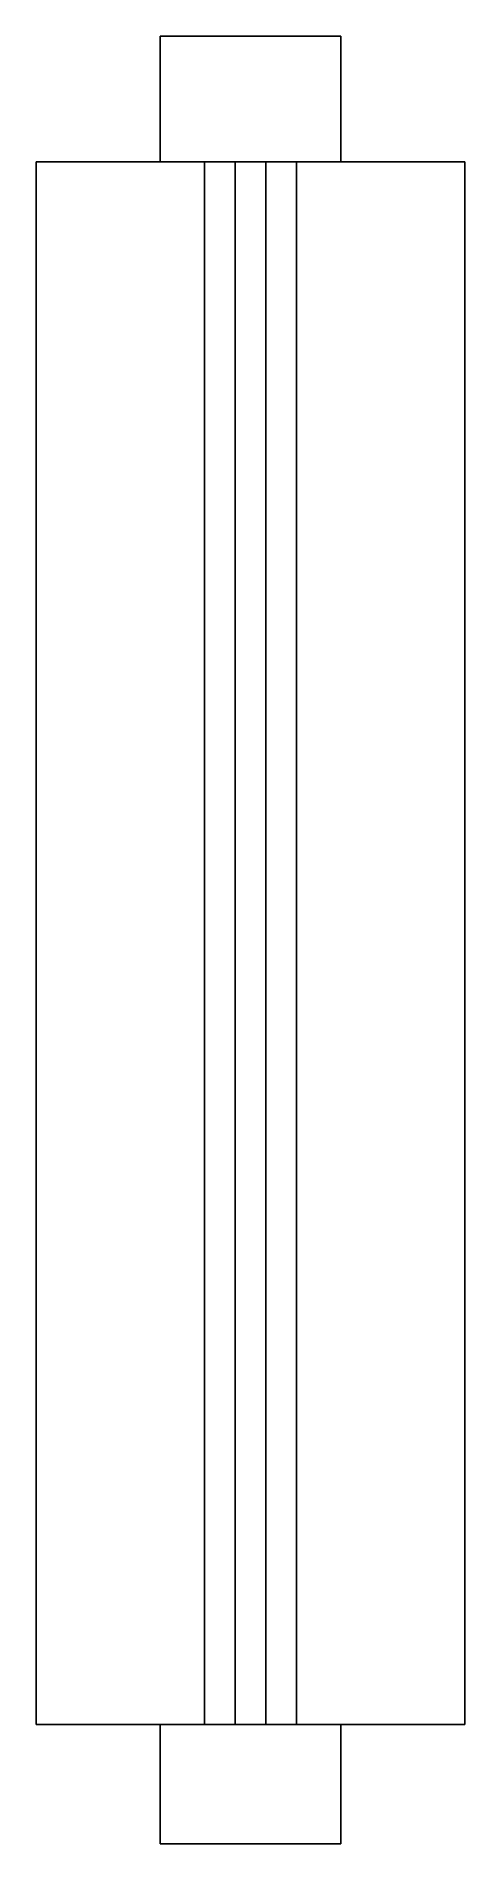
# Model space of a CAD drawing. Header units: metres. Extents: x 0 to 14, y -59 to 0.
import ezdxf

# ---------------------------------------------------------------- set-up
doc = ezdxf.new("R2010")
doc.units = ezdxf.units.M

msp = doc.modelspace()

# ---------------------------------------------------------------- linework, layer by layer
for points in [[(4.05, 0), (4.055, 0), (4.06, 0), (4.066, 0), (4.075, 0), (4.091, 0), (4.106, 0), (4.122, 0), (4.146, 0), (4.172, 0), (4.197, 0), (4.226, 0), (4.261, 0), (4.297, 0), (4.332, 0), (4.374, 0), (4.419, 0), (4.464, 0), (4.51, 0), (4.563, 0), (4.617, 0), (4.671, 0), (4.729, 0), (4.791, 0), (4.852, 0), (4.914, 0), (4.983, 0), (5.052, 0), (5.121, 0), (5.193, 0), (5.269, 0), (5.344, 0), (5.42, 0), (5.5, 0), (5.581, 0), (5.662, 0), (5.744, 0), (5.83, 0), (5.916, 0), (6.001, 0), (6.089, 0), (6.178, 0), (6.267, 0), (6.357, 0), (6.448, 0), (6.539, 0), (6.631, 0), (6.723, 0), (6.815, 0), (6.908, 0), (7, 0)], [(4.05, -4.1), (4.05, -4.018), (4.05, -3.936), (4.05, -3.854), (4.05, -3.772), (4.05, -3.69), (4.05, -3.608), (4.05, -3.526), (4.05, -3.444), (4.05, -3.362), (4.05, -3.28), (4.05, -3.198), (4.05, -3.116), (4.05, -3.034), (4.05, -2.952), (4.05, -2.87), (4.05, -2.788), (4.05, -2.706), (4.05, -2.624), (4.05, -2.542), (4.05, -2.46), (4.05, -2.378), (4.05, -2.296), (4.05, -2.214), (4.05, -2.132), (4.05, -2.05), (4.05, -1.968), (4.05, -1.886), (4.05, -1.804), (4.05, -1.722), (4.05, -1.64), (4.05, -1.558), (4.05, -1.476), (4.05, -1.394), (4.05, -1.312), (4.05, -1.23), (4.05, -1.148), (4.05, -1.066), (4.05, -0.984), (4.05, -0.902), (4.05, -0.82), (4.05, -0.738), (4.05, -0.656), (4.05, -0.574), (4.05, -0.492), (4.05, -0.41), (4.05, -0.328), (4.05, -0.246), (4.05, -0.164), (4.05, -0.082), (4.05, 0)], [(7, 0), (7.092, 0), (7.185, 0), (7.277, 0), (7.369, 0), (7.461, 0), (7.552, 0), (7.643, 0), (7.733, 0), (7.822, 0), (7.911, 0), (7.999, 0), (8.084, 0), (8.17, 0), (8.256, 0), (8.338, 0), (8.419, 0), (8.5, 0), (8.58, 0), (8.656, 0), (8.731, 0), (8.807, 0), (8.879, 0), (8.948, 0), (9.017, 0), (9.086, 0), (9.148, 0), (9.209, 0), (9.271, 0), (9.329, 0), (9.383, 0), (9.437, 0), (9.49, 0), (9.536, 0), (9.581, 0), (9.626, 0), (9.668, 0), (9.703, 0), (9.739, 0), (9.774, 0), (9.803, 0), (9.828, 0), (9.854, 0), (9.878, 0), (9.894, 0), (9.909, 0), (9.925, 0), (9.934, 0), (9.94, 0), (9.945, 0), (9.95, 0)], [(9.95, -4.1), (9.95, -4.018), (9.95, -3.936), (9.95, -3.854), (9.95, -3.772), (9.95, -3.69), (9.95, -3.608), (9.95, -3.526), (9.95, -3.444), (9.95, -3.362), (9.95, -3.28), (9.95, -3.198), (9.95, -3.116), (9.95, -3.034), (9.95, -2.952), (9.95, -2.87), (9.95, -2.788), (9.95, -2.706), (9.95, -2.624), (9.95, -2.542), (9.95, -2.46), (9.95, -2.378), (9.95, -2.296), (9.95, -2.214), (9.95, -2.132), (9.95, -2.05), (9.95, -1.968), (9.95, -1.886), (9.95, -1.804), (9.95, -1.722), (9.95, -1.64), (9.95, -1.558), (9.95, -1.476), (9.95, -1.394), (9.95, -1.312), (9.95, -1.23), (9.95, -1.148), (9.95, -1.066), (9.95, -0.984), (9.95, -0.902), (9.95, -0.82), (9.95, -0.738), (9.95, -0.656), (9.95, -0.574), (9.95, -0.492), (9.95, -0.41), (9.95, -0.328), (9.95, -0.246), (9.95, -0.164), (9.95, -0.082), (9.95, 0)], [(0, -55.1), (0, -54.08), (0, -53.06), (0, -52.04), (0, -51.02), (0, -50), (0, -48.98), (0, -47.96), (0, -46.94), (0, -45.92), (0, -44.9), (0, -43.88), (0, -42.86), (0, -41.84), (0, -40.82), (0, -39.8), (0, -38.78), (0, -37.76), (0, -36.74), (0, -35.72), (0, -34.7), (0, -33.68), (0, -32.66), (0, -31.64), (0, -30.62), (0, -29.6), (0, -28.58), (0, -27.56), (0, -26.54), (0, -25.52), (0, -24.5), (0, -23.48), (0, -22.46), (0, -21.44), (0, -20.42), (0, -19.4), (0, -18.38), (0, -17.36), (0, -16.34), (0, -15.32), (0, -14.3), (0, -13.28), (0, -12.26), (0, -11.24), (0, -10.22), (0, -9.2), (0, -8.18), (0, -7.16), (0, -6.14), (0, -5.12), (0, -4.1)], [(4.278, -4.1), (4.13, -4.1), (3.981, -4.1), (3.833, -4.1), (3.688, -4.1), (3.546, -4.1), (3.404, -4.1), (3.262, -4.1), (3.126, -4.1), (2.992, -4.1), (2.857, -4.1), (2.725, -4.1), (2.599, -4.1), (2.473, -4.1), (2.347, -4.1), (2.227, -4.1), (2.11, -4.1), (1.993, -4.1), (1.877, -4.1), (1.77, -4.1), (1.663, -4.1), (1.556, -4.1), (1.455, -4.1), (1.359, -4.1), (1.263, -4.1), (1.167, -4.1), (1.082, -4.1), (0.997, -4.1), (0.912, -4.1), (0.832, -4.1), (0.76, -4.1), (0.687, -4.1), (0.614, -4.1), (0.552, -4.1), (0.492, -4.1), (0.431, -4.1), (0.375, -4.1), (0.328, -4.1), (0.28, -4.1), (0.233, -4.1), (0.195, -4.1), (0.161, -4.1), (0.127, -4.1), (0.095, -4.1), (0.074, -4.1), (0.054, -4.1), (0.033, -4.1), (0.021, -4.1), (0.014, -4.1), (0.007, -4.1), (0, -4.1)], [(4.278, -4.1), (4.32, -4.1), (4.362, -4.1), (4.405, -4.1), (4.446, -4.1), (4.487, -4.1), (4.527, -4.1), (4.568, -4.1), (4.607, -4.1), (4.645, -4.1), (4.684, -4.1), (4.721, -4.1), (4.757, -4.1), (4.793, -4.1), (4.83, -4.1), (4.864, -4.1), (4.897, -4.1), (4.931, -4.1), (4.964, -4.1), (4.994, -4.1), (5.025, -4.1), (5.055, -4.1), (5.084, -4.1), (5.112, -4.1), (5.139, -4.1), (5.167, -4.1), (5.191, -4.1), (5.215, -4.1), (5.239, -4.1), (5.262, -4.1), (5.283, -4.1), (5.304, -4.1), (5.325, -4.1), (5.342, -4.1), (5.36, -4.1), (5.377, -4.1), (5.393, -4.1), (5.406, -4.1), (5.42, -4.1), (5.433, -4.1), (5.444, -4.1), (5.454, -4.1), (5.464, -4.1), (5.473, -4.1), (5.479, -4.1), (5.485, -4.1), (5.49, -4.1), (5.494, -4.1), (5.496, -4.1), (5.498, -4.1), (5.5, -4.1)], [(5.5, -55.1), (5.5, -54.08), (5.5, -53.06), (5.5, -52.04), (5.5, -51.02), (5.5, -50), (5.5, -48.98), (5.5, -47.96), (5.5, -46.94), (5.5, -45.92), (5.5, -44.9), (5.5, -43.88), (5.5, -42.86), (5.5, -41.84), (5.5, -40.82), (5.5, -39.8), (5.5, -38.78), (5.5, -37.76), (5.5, -36.74), (5.5, -35.72), (5.5, -34.7), (5.5, -33.68), (5.5, -32.66), (5.5, -31.64), (5.5, -30.62), (5.5, -29.6), (5.5, -28.58), (5.5, -27.56), (5.5, -26.54), (5.5, -25.52), (5.5, -24.5), (5.5, -23.48), (5.5, -22.46), (5.5, -21.44), (5.5, -20.42), (5.5, -19.4), (5.5, -18.38), (5.5, -17.36), (5.5, -16.34), (5.5, -15.32), (5.5, -14.3), (5.5, -13.28), (5.5, -12.26), (5.5, -11.24), (5.5, -10.22), (5.5, -9.2), (5.5, -8.18), (5.5, -7.16), (5.5, -6.14), (5.5, -5.12), (5.5, -4.1)], [(5.5, -4.1), (5.52, -4.1), (5.54, -4.1), (5.56, -4.1), (5.58, -4.1), (5.6, -4.1), (5.62, -4.1), (5.64, -4.1), (5.66, -4.1), (5.68, -4.1), (5.7, -4.1), (5.72, -4.1), (5.74, -4.1), (5.76, -4.1), (5.78, -4.1), (5.8, -4.1), (5.82, -4.1), (5.84, -4.1), (5.86, -4.1), (5.88, -4.1), (5.9, -4.1), (5.92, -4.1), (5.94, -4.1), (5.96, -4.1), (5.98, -4.1), (6, -4.1), (6.02, -4.1), (6.04, -4.1), (6.06, -4.1), (6.08, -4.1), (6.1, -4.1), (6.12, -4.1), (6.14, -4.1), (6.16, -4.1), (6.18, -4.1), (6.2, -4.1), (6.22, -4.1), (6.24, -4.1), (6.26, -4.1), (6.28, -4.1), (6.3, -4.1), (6.32, -4.1), (6.34, -4.1), (6.36, -4.1), (6.38, -4.1), (6.4, -4.1), (6.42, -4.1), (6.44, -4.1), (6.46, -4.1), (6.48, -4.1), (6.5, -4.1)], [(7.5, -4.1), (7.48, -4.1), (7.46, -4.1), (7.44, -4.1), (7.42, -4.1), (7.4, -4.1), (7.38, -4.1), (7.36, -4.1), (7.34, -4.1), (7.32, -4.1), (7.3, -4.1), (7.28, -4.1), (7.26, -4.1), (7.24, -4.1), (7.22, -4.1), (7.2, -4.1), (7.18, -4.1), (7.16, -4.1), (7.14, -4.1), (7.12, -4.1), (7.1, -4.1), (7.08, -4.1), (7.06, -4.1), (7.04, -4.1), (7.02, -4.1), (7, -4.1), (6.98, -4.1), (6.96, -4.1), (6.94, -4.1), (6.92, -4.1), (6.9, -4.1), (6.88, -4.1), (6.86, -4.1), (6.84, -4.1), (6.82, -4.1), (6.8, -4.1), (6.78, -4.1), (6.76, -4.1), (6.74, -4.1), (6.72, -4.1), (6.7, -4.1), (6.68, -4.1), (6.66, -4.1), (6.64, -4.1), (6.62, -4.1), (6.6, -4.1), (6.58, -4.1), (6.56, -4.1), (6.54, -4.1), (6.52, -4.1), (6.5, -4.1)], [(6.5, -4.1), (6.5, -5.12), (6.5, -6.14), (6.5, -7.16), (6.5, -8.18), (6.5, -9.2), (6.5, -10.22), (6.5, -11.24), (6.5, -12.26), (6.5, -13.28), (6.5, -14.3), (6.5, -15.32), (6.5, -16.34), (6.5, -17.36), (6.5, -18.38), (6.5, -19.4), (6.5, -20.42), (6.5, -21.44), (6.5, -22.46), (6.5, -23.48), (6.5, -24.5), (6.5, -25.52), (6.5, -26.54), (6.5, -27.56), (6.5, -28.58), (6.5, -29.6), (6.5, -30.62), (6.5, -31.64), (6.5, -32.66), (6.5, -33.68), (6.5, -34.7), (6.5, -35.72), (6.5, -36.74), (6.5, -37.76), (6.5, -38.78), (6.5, -39.8), (6.5, -40.82), (6.5, -41.84), (6.5, -42.86), (6.5, -43.88), (6.5, -44.9), (6.5, -45.92), (6.5, -46.94), (6.5, -47.96), (6.5, -48.98), (6.5, -50), (6.5, -51.02), (6.5, -52.04), (6.5, -53.06), (6.5, -54.08), (6.5, -55.1)], [(7.5, -55.1), (7.5, -54.08), (7.5, -53.06), (7.5, -52.04), (7.5, -51.02), (7.5, -50), (7.5, -48.98), (7.5, -47.96), (7.5, -46.94), (7.5, -45.92), (7.5, -44.9), (7.5, -43.88), (7.5, -42.86), (7.5, -41.84), (7.5, -40.82), (7.5, -39.8), (7.5, -38.78), (7.5, -37.76), (7.5, -36.74), (7.5, -35.72), (7.5, -34.7), (7.5, -33.68), (7.5, -32.66), (7.5, -31.64), (7.5, -30.62), (7.5, -29.6), (7.5, -28.58), (7.5, -27.56), (7.5, -26.54), (7.5, -25.52), (7.5, -24.5), (7.5, -23.48), (7.5, -22.46), (7.5, -21.44), (7.5, -20.42), (7.5, -19.4), (7.5, -18.38), (7.5, -17.36), (7.5, -16.34), (7.5, -15.32), (7.5, -14.3), (7.5, -13.28), (7.5, -12.26), (7.5, -11.24), (7.5, -10.22), (7.5, -9.2), (7.5, -8.18), (7.5, -7.16), (7.5, -6.14), (7.5, -5.12), (7.5, -4.1)], [(7.5, -4.1), (7.52, -4.1), (7.54, -4.1), (7.56, -4.1), (7.58, -4.1), (7.6, -4.1), (7.62, -4.1), (7.64, -4.1), (7.66, -4.1), (7.68, -4.1), (7.7, -4.1), (7.72, -4.1), (7.74, -4.1), (7.76, -4.1), (7.78, -4.1), (7.8, -4.1), (7.82, -4.1), (7.84, -4.1), (7.86, -4.1), (7.88, -4.1), (7.9, -4.1), (7.92, -4.1), (7.94, -4.1), (7.96, -4.1), (7.98, -4.1), (8, -4.1), (8.02, -4.1), (8.04, -4.1), (8.06, -4.1), (8.08, -4.1), (8.1, -4.1), (8.12, -4.1), (8.14, -4.1), (8.16, -4.1), (8.18, -4.1), (8.2, -4.1), (8.22, -4.1), (8.24, -4.1), (8.26, -4.1), (8.28, -4.1), (8.3, -4.1), (8.32, -4.1), (8.34, -4.1), (8.36, -4.1), (8.38, -4.1), (8.4, -4.1), (8.42, -4.1), (8.44, -4.1), (8.46, -4.1), (8.48, -4.1), (8.5, -4.1)], [(8.5, -4.1), (8.5, -5.12), (8.5, -6.14), (8.5, -7.16), (8.5, -8.18), (8.5, -9.2), (8.5, -10.22), (8.5, -11.24), (8.5, -12.26), (8.5, -13.28), (8.5, -14.3), (8.5, -15.32), (8.5, -16.34), (8.5, -17.36), (8.5, -18.38), (8.5, -19.4), (8.5, -20.42), (8.5, -21.44), (8.5, -22.46), (8.5, -23.48), (8.5, -24.5), (8.5, -25.52), (8.5, -26.54), (8.5, -27.56), (8.5, -28.58), (8.5, -29.6), (8.5, -30.62), (8.5, -31.64), (8.5, -32.66), (8.5, -33.68), (8.5, -34.7), (8.5, -35.72), (8.5, -36.74), (8.5, -37.76), (8.5, -38.78), (8.5, -39.8), (8.5, -40.82), (8.5, -41.84), (8.5, -42.86), (8.5, -43.88), (8.5, -44.9), (8.5, -45.92), (8.5, -46.94), (8.5, -47.96), (8.5, -48.98), (8.5, -50), (8.5, -51.02), (8.5, -52.04), (8.5, -53.06), (8.5, -54.08), (8.5, -55.1)], [(8.5, -4.1), (8.502, -4.1), (8.504, -4.1), (8.506, -4.1), (8.51, -4.1), (8.515, -4.1), (8.521, -4.1), (8.527, -4.1), (8.536, -4.1), (8.546, -4.1), (8.556, -4.1), (8.567, -4.1), (8.58, -4.1), (8.594, -4.1), (8.607, -4.1), (8.623, -4.1), (8.64, -4.1), (8.658, -4.1), (8.675, -4.1), (8.696, -4.1), (8.717, -4.1), (8.738, -4.1), (8.761, -4.1), (8.785, -4.1), (8.809, -4.1), (8.833, -4.1), (8.861, -4.1), (8.888, -4.1), (8.916, -4.1), (8.945, -4.1), (8.975, -4.1), (9.006, -4.1), (9.036, -4.1), (9.069, -4.1), (9.103, -4.1), (9.136, -4.1), (9.17, -4.1), (9.207, -4.1), (9.243, -4.1), (9.279, -4.1), (9.316, -4.1), (9.355, -4.1), (9.393, -4.1), (9.432, -4.1), (9.473, -4.1), (9.513, -4.1), (9.554, -4.1), (9.595, -4.1), (9.638, -4.1), (9.68, -4.1), (9.722, -4.1)], [(14, -4.1), (13.993, -4.1), (13.986, -4.1), (13.979, -4.1), (13.967, -4.1), (13.946, -4.1), (13.926, -4.1), (13.905, -4.1), (13.873, -4.1), (13.839, -4.1), (13.805, -4.1), (13.767, -4.1), (13.72, -4.1), (13.672, -4.1), (13.625, -4.1), (13.569, -4.1), (13.508, -4.1), (13.448, -4.1), (13.386, -4.1), (13.313, -4.1), (13.24, -4.1), (13.168, -4.1), (13.088, -4.1), (13.003, -4.1), (12.918, -4.1), (12.833, -4.1), (12.737, -4.1), (12.641, -4.1), (12.545, -4.1), (12.444, -4.1), (12.337, -4.1), (12.23, -4.1), (12.123, -4.1), (12.007, -4.1), (11.89, -4.1), (11.773, -4.1), (11.653, -4.1), (11.527, -4.1), (11.401, -4.1), (11.275, -4.1), (11.143, -4.1), (11.008, -4.1), (10.874, -4.1), (10.738, -4.1), (10.596, -4.1), (10.454, -4.1), (10.312, -4.1), (10.167, -4.1), (10.019, -4.1), (9.87, -4.1), (9.722, -4.1)], [(14, -55.1), (14, -54.08), (14, -53.06), (14, -52.04), (14, -51.02), (14, -50), (14, -48.98), (14, -47.96), (14, -46.94), (14, -45.92), (14, -44.9), (14, -43.88), (14, -42.86), (14, -41.84), (14, -40.82), (14, -39.8), (14, -38.78), (14, -37.76), (14, -36.74), (14, -35.72), (14, -34.7), (14, -33.68), (14, -32.66), (14, -31.64), (14, -30.62), (14, -29.6), (14, -28.58), (14, -27.56), (14, -26.54), (14, -25.52), (14, -24.5), (14, -23.48), (14, -22.46), (14, -21.44), (14, -20.42), (14, -19.4), (14, -18.38), (14, -17.36), (14, -16.34), (14, -15.32), (14, -14.3), (14, -13.28), (14, -12.26), (14, -11.24), (14, -10.22), (14, -9.2), (14, -8.18), (14, -7.16), (14, -6.14), (14, -5.12), (14, -4.1)], [(4.278, -55.1), (4.13, -55.1), (3.981, -55.1), (3.833, -55.1), (3.688, -55.1), (3.546, -55.1), (3.404, -55.1), (3.262, -55.1), (3.126, -55.1), (2.992, -55.1), (2.857, -55.1), (2.725, -55.1), (2.599, -55.1), (2.473, -55.1), (2.347, -55.1), (2.227, -55.1), (2.11, -55.1), (1.993, -55.1), (1.877, -55.1), (1.77, -55.1), (1.663, -55.1), (1.556, -55.1), (1.455, -55.1), (1.359, -55.1), (1.263, -55.1), (1.167, -55.1), (1.082, -55.1), (0.997, -55.1), (0.912, -55.1), (0.832, -55.1), (0.76, -55.1), (0.687, -55.1), (0.614, -55.1), (0.552, -55.1), (0.492, -55.1), (0.431, -55.1), (0.375, -55.1), (0.328, -55.1), (0.28, -55.1), (0.233, -55.1), (0.195, -55.1), (0.161, -55.1), (0.127, -55.1), (0.095, -55.1), (0.074, -55.1), (0.054, -55.1), (0.033, -55.1), (0.021, -55.1), (0.014, -55.1), (0.007, -55.1), (0, -55.1)], [(4.05, -59), (4.05, -58.922), (4.05, -58.844), (4.05, -58.766), (4.05, -58.688), (4.05, -58.61), (4.05, -58.532), (4.05, -58.454), (4.05, -58.376), (4.05, -58.298), (4.05, -58.22), (4.05, -58.142), (4.05, -58.064), (4.05, -57.986), (4.05, -57.908), (4.05, -57.83), (4.05, -57.752), (4.05, -57.674), (4.05, -57.596), (4.05, -57.518), (4.05, -57.44), (4.05, -57.362), (4.05, -57.284), (4.05, -57.206), (4.05, -57.128), (4.05, -57.05), (4.05, -56.972), (4.05, -56.894), (4.05, -56.816), (4.05, -56.738), (4.05, -56.66), (4.05, -56.582), (4.05, -56.504), (4.05, -56.426), (4.05, -56.348), (4.05, -56.27), (4.05, -56.192), (4.05, -56.114), (4.05, -56.036), (4.05, -55.958), (4.05, -55.88), (4.05, -55.802), (4.05, -55.724), (4.05, -55.646), (4.05, -55.568), (4.05, -55.49), (4.05, -55.412), (4.05, -55.334), (4.05, -55.256), (4.05, -55.178), (4.05, -55.1)], [(5.5, -55.1), (5.498, -55.1), (5.496, -55.1), (5.494, -55.1), (5.49, -55.1), (5.485, -55.1), (5.479, -55.1), (5.473, -55.1), (5.464, -55.1), (5.454, -55.1), (5.444, -55.1), (5.433, -55.1), (5.42, -55.1), (5.406, -55.1), (5.393, -55.1), (5.377, -55.1), (5.36, -55.1), (5.342, -55.1), (5.325, -55.1), (5.304, -55.1), (5.283, -55.1), (5.262, -55.1), (5.239, -55.1), (5.215, -55.1), (5.191, -55.1), (5.167, -55.1), (5.139, -55.1), (5.112, -55.1), (5.084, -55.1), (5.055, -55.1), (5.025, -55.1), (4.994, -55.1), (4.964, -55.1), (4.931, -55.1), (4.897, -55.1), (4.864, -55.1), (4.83, -55.1), (4.793, -55.1), (4.757, -55.1), (4.721, -55.1), (4.684, -55.1), (4.645, -55.1), (4.607, -55.1), (4.568, -55.1), (4.527, -55.1), (4.487, -55.1), (4.446, -55.1), (4.405, -55.1), (4.362, -55.1), (4.32, -55.1), (4.278, -55.1)], [(6.5, -55.1), (6.48, -55.1), (6.46, -55.1), (6.44, -55.1), (6.42, -55.1), (6.4, -55.1), (6.38, -55.1), (6.36, -55.1), (6.34, -55.1), (6.32, -55.1), (6.3, -55.1), (6.28, -55.1), (6.26, -55.1), (6.24, -55.1), (6.22, -55.1), (6.2, -55.1), (6.18, -55.1), (6.16, -55.1), (6.14, -55.1), (6.12, -55.1), (6.1, -55.1), (6.08, -55.1), (6.06, -55.1), (6.04, -55.1), (6.02, -55.1), (6, -55.1), (5.98, -55.1), (5.96, -55.1), (5.94, -55.1), (5.92, -55.1), (5.9, -55.1), (5.88, -55.1), (5.86, -55.1), (5.84, -55.1), (5.82, -55.1), (5.8, -55.1), (5.78, -55.1), (5.76, -55.1), (5.74, -55.1), (5.72, -55.1), (5.7, -55.1), (5.68, -55.1), (5.66, -55.1), (5.64, -55.1), (5.62, -55.1), (5.6, -55.1), (5.58, -55.1), (5.56, -55.1), (5.54, -55.1), (5.52, -55.1), (5.5, -55.1)], [(7.5, -55.1), (7.48, -55.1), (7.46, -55.1), (7.44, -55.1), (7.42, -55.1), (7.4, -55.1), (7.38, -55.1), (7.36, -55.1), (7.34, -55.1), (7.32, -55.1), (7.3, -55.1), (7.28, -55.1), (7.26, -55.1), (7.24, -55.1), (7.22, -55.1), (7.2, -55.1), (7.18, -55.1), (7.16, -55.1), (7.14, -55.1), (7.12, -55.1), (7.1, -55.1), (7.08, -55.1), (7.06, -55.1), (7.04, -55.1), (7.02, -55.1), (7, -55.1), (6.98, -55.1), (6.96, -55.1), (6.94, -55.1), (6.92, -55.1), (6.9, -55.1), (6.88, -55.1), (6.86, -55.1), (6.84, -55.1), (6.82, -55.1), (6.8, -55.1), (6.78, -55.1), (6.76, -55.1), (6.74, -55.1), (6.72, -55.1), (6.7, -55.1), (6.68, -55.1), (6.66, -55.1), (6.64, -55.1), (6.62, -55.1), (6.6, -55.1), (6.58, -55.1), (6.56, -55.1), (6.54, -55.1), (6.52, -55.1), (6.5, -55.1)], [(8.5, -55.1), (8.48, -55.1), (8.46, -55.1), (8.44, -55.1), (8.42, -55.1), (8.4, -55.1), (8.38, -55.1), (8.36, -55.1), (8.34, -55.1), (8.32, -55.1), (8.3, -55.1), (8.28, -55.1), (8.26, -55.1), (8.24, -55.1), (8.22, -55.1), (8.2, -55.1), (8.18, -55.1), (8.16, -55.1), (8.14, -55.1), (8.12, -55.1), (8.1, -55.1), (8.08, -55.1), (8.06, -55.1), (8.04, -55.1), (8.02, -55.1), (8, -55.1), (7.98, -55.1), (7.96, -55.1), (7.94, -55.1), (7.92, -55.1), (7.9, -55.1), (7.88, -55.1), (7.86, -55.1), (7.84, -55.1), (7.82, -55.1), (7.8, -55.1), (7.78, -55.1), (7.76, -55.1), (7.74, -55.1), (7.72, -55.1), (7.7, -55.1), (7.68, -55.1), (7.66, -55.1), (7.64, -55.1), (7.62, -55.1), (7.6, -55.1), (7.58, -55.1), (7.56, -55.1), (7.54, -55.1), (7.52, -55.1), (7.5, -55.1)], [(9.722, -55.1), (9.68, -55.1), (9.638, -55.1), (9.595, -55.1), (9.554, -55.1), (9.513, -55.1), (9.473, -55.1), (9.432, -55.1), (9.393, -55.1), (9.355, -55.1), (9.316, -55.1), (9.279, -55.1), (9.243, -55.1), (9.207, -55.1), (9.17, -55.1), (9.136, -55.1), (9.103, -55.1), (9.069, -55.1), (9.036, -55.1), (9.006, -55.1), (8.975, -55.1), (8.945, -55.1), (8.916, -55.1), (8.888, -55.1), (8.861, -55.1), (8.833, -55.1), (8.809, -55.1), (8.785, -55.1), (8.761, -55.1), (8.738, -55.1), (8.717, -55.1), (8.696, -55.1), (8.675, -55.1), (8.658, -55.1), (8.64, -55.1), (8.623, -55.1), (8.607, -55.1), (8.594, -55.1), (8.58, -55.1), (8.567, -55.1), (8.556, -55.1), (8.546, -55.1), (8.536, -55.1), (8.527, -55.1), (8.521, -55.1), (8.515, -55.1), (8.51, -55.1), (8.506, -55.1), (8.504, -55.1), (8.502, -55.1), (8.5, -55.1)], [(14, -55.1), (13.993, -55.1), (13.986, -55.1), (13.979, -55.1), (13.967, -55.1), (13.946, -55.1), (13.926, -55.1), (13.905, -55.1), (13.873, -55.1), (13.839, -55.1), (13.805, -55.1), (13.767, -55.1), (13.72, -55.1), (13.672, -55.1), (13.625, -55.1), (13.569, -55.1), (13.508, -55.1), (13.448, -55.1), (13.386, -55.1), (13.313, -55.1), (13.24, -55.1), (13.168, -55.1), (13.088, -55.1), (13.003, -55.1), (12.918, -55.1), (12.833, -55.1), (12.737, -55.1), (12.641, -55.1), (12.545, -55.1), (12.444, -55.1), (12.337, -55.1), (12.23, -55.1), (12.123, -55.1), (12.007, -55.1), (11.89, -55.1), (11.773, -55.1), (11.653, -55.1), (11.527, -55.1), (11.401, -55.1), (11.275, -55.1), (11.143, -55.1), (11.008, -55.1), (10.874, -55.1), (10.738, -55.1), (10.596, -55.1), (10.454, -55.1), (10.312, -55.1), (10.167, -55.1), (10.019, -55.1), (9.87, -55.1), (9.722, -55.1)], [(9.95, -59), (9.95, -58.922), (9.95, -58.844), (9.95, -58.766), (9.95, -58.688), (9.95, -58.61), (9.95, -58.532), (9.95, -58.454), (9.95, -58.376), (9.95, -58.298), (9.95, -58.22), (9.95, -58.142), (9.95, -58.064), (9.95, -57.986), (9.95, -57.908), (9.95, -57.83), (9.95, -57.752), (9.95, -57.674), (9.95, -57.596), (9.95, -57.518), (9.95, -57.44), (9.95, -57.362), (9.95, -57.284), (9.95, -57.206), (9.95, -57.128), (9.95, -57.05), (9.95, -56.972), (9.95, -56.894), (9.95, -56.816), (9.95, -56.738), (9.95, -56.66), (9.95, -56.582), (9.95, -56.504), (9.95, -56.426), (9.95, -56.348), (9.95, -56.27), (9.95, -56.192), (9.95, -56.114), (9.95, -56.036), (9.95, -55.958), (9.95, -55.88), (9.95, -55.802), (9.95, -55.724), (9.95, -55.646), (9.95, -55.568), (9.95, -55.49), (9.95, -55.412), (9.95, -55.334), (9.95, -55.256), (9.95, -55.178), (9.95, -55.1)], [(4.05, -59), (4.055, -59), (4.06, -59), (4.066, -59), (4.075, -59), (4.091, -59), (4.106, -59), (4.122, -59), (4.146, -59), (4.172, -59), (4.197, -59), (4.226, -59), (4.261, -59), (4.297, -59), (4.332, -59), (4.374, -59), (4.419, -59), (4.464, -59), (4.51, -59), (4.563, -59), (4.617, -59), (4.671, -59), (4.729, -59), (4.791, -59), (4.852, -59), (4.914, -59), (4.983, -59), (5.052, -59), (5.121, -59), (5.193, -59), (5.269, -59), (5.344, -59), (5.42, -59), (5.5, -59), (5.581, -59), (5.662, -59), (5.744, -59), (5.83, -59), (5.916, -59), (6.001, -59), (6.089, -59), (6.178, -59), (6.267, -59), (6.357, -59), (6.448, -59), (6.539, -59), (6.631, -59), (6.723, -59), (6.815, -59), (6.908, -59), (7, -59)], [(7, -59), (7.092, -59), (7.185, -59), (7.277, -59), (7.369, -59), (7.461, -59), (7.552, -59), (7.643, -59), (7.733, -59), (7.822, -59), (7.911, -59), (7.999, -59), (8.084, -59), (8.17, -59), (8.256, -59), (8.338, -59), (8.419, -59), (8.5, -59), (8.58, -59), (8.656, -59), (8.731, -59), (8.807, -59), (8.879, -59), (8.948, -59), (9.017, -59), (9.086, -59), (9.148, -59), (9.209, -59), (9.271, -59), (9.329, -59), (9.383, -59), (9.437, -59), (9.49, -59), (9.536, -59), (9.581, -59), (9.626, -59), (9.668, -59), (9.703, -59), (9.739, -59), (9.774, -59), (9.803, -59), (9.828, -59), (9.854, -59), (9.878, -59), (9.894, -59), (9.909, -59), (9.925, -59), (9.934, -59), (9.94, -59), (9.945, -59), (9.95, -59)]]:
    msp.add_lwpolyline(points)

doc.saveas('drawing.dxf')
